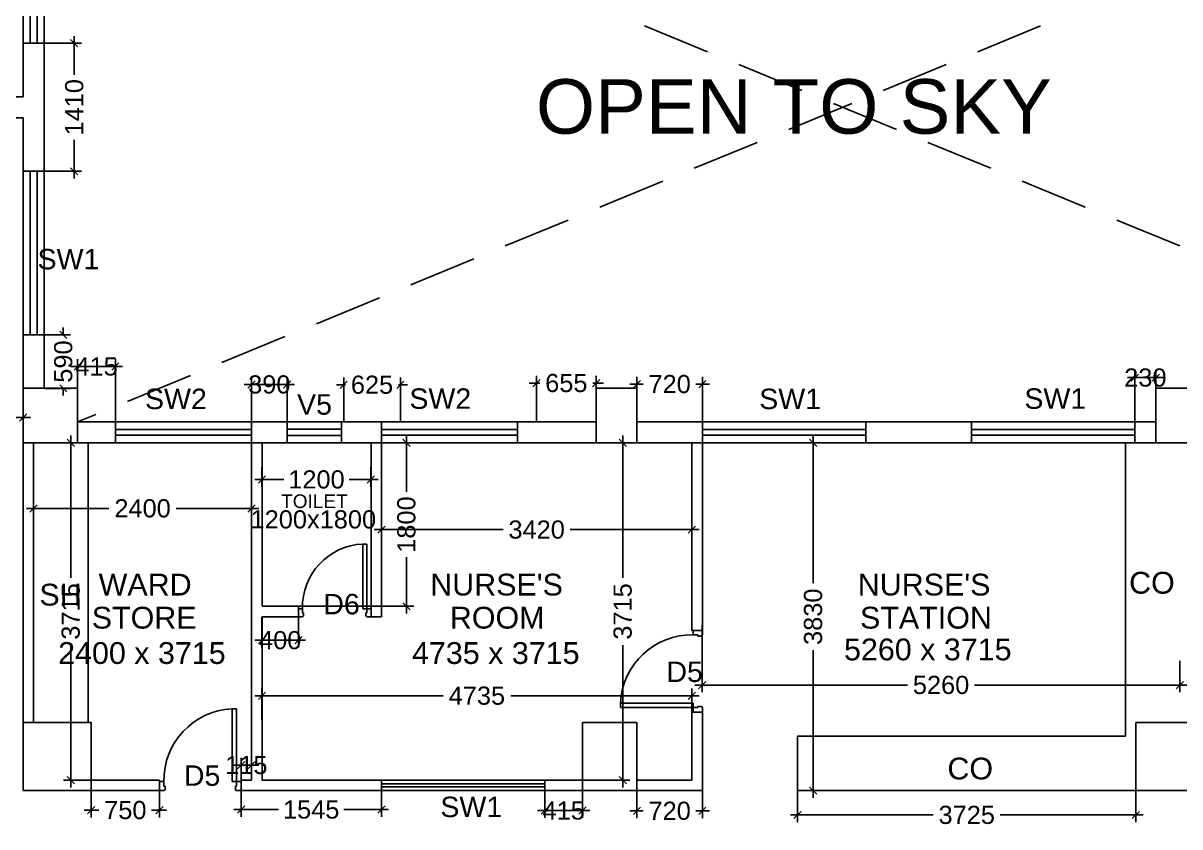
# Model space of a CAD drawing. Extents: x 7620542 to 7843793, y -6476226 to -6093835.
# Drawn here: x 7657417 to 7670156, y -6403869 to -6395018 of the extents above; entities that cross this region are included whole.
import ezdxf
from ezdxf.enums import TextEntityAlignment as Align

# ---------------------------------------------------------------- set-up
doc = ezdxf.new("R2010")
doc.units = 0
doc.header["$LTSCALE"] = 600
doc.header["$MEASUREMENT"] = 0
doc.header["$PDMODE"] = 35
doc.linetypes.add('HIDDEN2', pattern=[0.1875, 0.125, -0.0625])
doc.layers.get('0').update_dxf_attribs({"linetype": 'CONTINUOUS'})
doc.layers.get('Defpoints').update_dxf_attribs({"linetype": 'CONTINUOUS'})
for name, color, linetype in [('Counter', 7, 'CONTINUOUS'), ('DOOR', 32, 'CONTINUOUS'), ('Duct', 8, 'CONTINUOUS'), ('joinery', 7, 'CONTINUOUS'), ('LA-column', 3, 'CONTINUOUS'), ('Room Dim', 1, 'CONTINUOUS'), ('Shleves', 7, 'CONTINUOUS'), ('TEXT', 6, 'CONTINUOUS'), ('Walls', 7, 'CONTINUOUS'), ('WIN', 151, 'CONTINUOUS'), ('Working Dim', 5, 'CONTINUOUS')]:
    doc.layers.add(name, color=color, linetype=linetype)
doc.styles.add('ari', font='arial.ttf')
doc.styles.add('ARIAL', font='arial.ttf')
doc.dimstyles.new('int. dim', dxfattribs={"dimtxt": 450, "dimasz": 80, "dimexe": 80, "dimexo": 0, "dimgap": 70, "dimtad": 0, "dimdec": 0, "dimzin": 12, "dimdsep": 46, "dimtxsty": 'ari', "dimblk": 'OBLIQUE', "dimcen": 2, "dimdle": 80, "dimclrd": 256, "dimclre": 256, "dimclrt": 6, "dimadec": 0, "dimazin": 0, "dimtfac": 1, "dimtdec": 0, "dimtix": 1, "dimtmove": 2, "dimatfit": 3, "dimfxl": 1, "dimtolj": 1, "dimtzin": 0, "dimlwd": -1, "dimlwe": -1, "dimarcsym": 0})

# ---------------------------------------------------------------- blocks, each defined once
blk = doc.blocks.new('1000')
at = {"layer": 'DOOR'}
for p, q in [((0, -100), (0, 0)), ((0, 0), (50, 0)), ((50, -100), (0, -100)), ((50, 0), (50, -2)), ((63, -49), (50, -49)), ((50, -49), (50, -100)), ((50, -100), (50, -901)), ((100, -100), (50, -100)), ((63, -13), (61, -13)), ((63, -13), (63, -49)), ((100, -901), (100, -100)), ((837, -13), (837, -49)), ((837, -13), (839, -13)), ((837, -49), (850, -49)), ((850, 0), (850, -2)), ((900, 0), (850, 0)), ((850, -49), (850, -100)), ((850, -100), (900, -100)), ((900, -100), (900, 0)), ((50, -901), (100, -901))]:
    blk.add_line(p, q, dxfattribs=at)
for centre, major_axis, start_param, end_param in [((50, -13), (-7.95, 7.95), 3.926991, 5.497787), ((850, -13), (7.95, 7.95), 0.785398, 2.356194)]:
    blk.add_ellipse(centre, major_axis=major_axis, ratio=1, start_param=start_param, end_param=end_param, dxfattribs=at)
at = {"layer": 'DOOR', "color": 145}
blk.add_ellipse((64, -115), major_axis=(-520, 590), ratio=1, start_param=2.464943, end_param=4.009476, dxfattribs=at)
blk = doc.blocks.new('_Oblique')
at = {"color": 0, "linetype": 'ByBlock', "lineweight": -2}
blk.add_line((-0.5, -0.5), (0.5, 0.5), dxfattribs=at)
blk = doc.blocks.new('*D1325')
at = {"layer": 'Defpoints', "color": 0, "transparency": 16777216}
for p in [(7651766, -6399055, 3), (7657416, -6399055, 3), (7651766, -6399361)]:
    blk.add_point(p, dxfattribs=at)
at = {"layer": 'Working Dim', "transparency": 16777216}
for p, q in [((7651766, -6399055), (7651766, -6399441)), ((7657416, -6399055), (7657416, -6399441)), ((7651686, -6399361), (7654223, -6399361)), ((7657496, -6399361), (7654959, -6399361))]:
    blk.add_line(p, q, dxfattribs=at)
at = {"layer": 'Working Dim', "transparency": 16777216, "xscale": 80, "yscale": 80, "zscale": 80, "rotation": 180}
blk.add_blockref('_Oblique', (7651766, -6399361), dxfattribs=at)
at = {"layer": 'Working Dim', "transparency": 16777216, "xscale": 80, "yscale": 80, "zscale": 80}
blk.add_blockref('_Oblique', (7657416, -6399361), dxfattribs=at)
at = {"layer": 'Working Dim', "color": 6, "transparency": 16777216, "insert": (7654591, -6399361), "char_height": 200, "attachment_point": 5, "style": 'ari'}
blk.add_mtext('\\A1;5650', dxfattribs=at)
blk = doc.blocks.new('*D1343')
at = {"layer": 'Defpoints', "color": 0, "transparency": 16777216}
for p in [(7664896, -6401643, 6), (7670156, -6402041), (7664896, -6402307)]:
    blk.add_point(p, dxfattribs=at)
at = {"layer": 'Working Dim', "transparency": 16777216}
for p, q in [((7664896, -6401643), (7664896, -6402387)), ((7670156, -6402041), (7670156, -6402387)), ((7664816, -6402307), (7667158, -6402307)), ((7670236, -6402307), (7667895, -6402307))]:
    blk.add_line(p, q, dxfattribs=at)
at = {"layer": 'Working Dim', "transparency": 16777216, "xscale": 80, "yscale": 80, "zscale": 80, "rotation": 180}
blk.add_blockref('_Oblique', (7664896, -6402307), dxfattribs=at)
at = {"layer": 'Working Dim', "transparency": 16777216, "xscale": 80, "yscale": 80, "zscale": 80}
blk.add_blockref('_Oblique', (7670156, -6402307), dxfattribs=at)
at = {"layer": 'Working Dim', "color": 6, "transparency": 16777216, "insert": (7667526, -6402307), "char_height": 200, "attachment_point": 5, "style": 'ari'}
blk.add_mtext('\\A1;5260', dxfattribs=at)
blk = doc.blocks.new('*D1344')
at = {"layer": 'Defpoints', "color": 0, "transparency": 16777216}
for p in [(7666392, -6399640, 6), (7666117, -6403470), (7666392, -6403470, 3)]:
    blk.add_point(p, dxfattribs=at)
at = {"layer": 'Working Dim', "transparency": 16777216}
for p, q in [((7666117, -6399560), (7666117, -6401187)), ((7666392, -6399640), (7666037, -6399640)), ((7666117, -6403550), (7666117, -6401923)), ((7666392, -6403470), (7666037, -6403470))]:
    blk.add_line(p, q, dxfattribs=at)
at = {"layer": 'Working Dim', "transparency": 16777216, "xscale": 80, "yscale": 80, "zscale": 80}
for p, rotation in [((7666117, -6399640), 90), ((7666117, -6403470), 270)]:
    blk.add_blockref('_Oblique', p, dxfattribs=dict(at, rotation=rotation))
at = {"layer": 'Working Dim', "color": 6, "transparency": 16777216, "insert": (7666117, -6401555), "char_height": 200, "attachment_point": 5, "rotation": 90, "style": 'ari'}
blk.add_mtext('\\A1;3830', dxfattribs=at)
blk = doc.blocks.new('*D1345')
at = {"layer": 'Defpoints', "color": 0, "transparency": 16777216}
for p in [(7661362, -6400494, 6), (7664782, -6400494, 6), (7661362, -6400596)]:
    blk.add_point(p, dxfattribs=at)
at = {"layer": 'Working Dim', "transparency": 16777216}
for p, q in [((7661362, -6400494), (7661362, -6400676)), ((7664782, -6400494), (7664782, -6400676)), ((7661282, -6400596), (7662704, -6400596)), ((7664862, -6400596), (7663441, -6400596))]:
    blk.add_line(p, q, dxfattribs=at)
at = {"layer": 'Working Dim', "transparency": 16777216, "xscale": 80, "yscale": 80, "zscale": 80, "rotation": 180}
blk.add_blockref('_Oblique', (7661362, -6400596), dxfattribs=at)
at = {"layer": 'Working Dim', "transparency": 16777216, "xscale": 80, "yscale": 80, "zscale": 80}
blk.add_blockref('_Oblique', (7664782, -6400596), dxfattribs=at)
at = {"layer": 'Working Dim', "color": 6, "transparency": 16777216, "insert": (7663072, -6400596), "char_height": 200, "attachment_point": 5, "style": 'ari'}
blk.add_mtext('\\A1;3420', dxfattribs=at)
blk = doc.blocks.new('*D1346')
at = {"layer": 'Defpoints', "color": 0, "transparency": 16777216}
for p in [(7660047, -6402425), (7660047, -6402693, 6), (7664781, -6402693, 6)]:
    blk.add_point(p, dxfattribs=at)
at = {"layer": 'Working Dim', "transparency": 16777216}
for p, q in [((7660047, -6402693), (7660047, -6402345)), ((7664781, -6402693), (7664781, -6402345)), ((7659967, -6402425), (7662041, -6402425)), ((7664861, -6402425), (7662788, -6402425))]:
    blk.add_line(p, q, dxfattribs=at)
at = {"layer": 'Working Dim', "transparency": 16777216, "xscale": 80, "yscale": 80, "zscale": 80, "rotation": 180}
blk.add_blockref('_Oblique', (7660047, -6402425), dxfattribs=at)
at = {"layer": 'Working Dim', "transparency": 16777216, "xscale": 80, "yscale": 80, "zscale": 80}
blk.add_blockref('_Oblique', (7664781, -6402425), dxfattribs=at)
at = {"layer": 'Working Dim', "color": 6, "transparency": 16777216, "insert": (7662414, -6402425), "char_height": 200, "attachment_point": 5, "style": 'ari'}
blk.add_mtext('\\A1;4735', dxfattribs=at)
blk = doc.blocks.new('*D1347')
at = {"layer": 'Defpoints', "color": 0, "transparency": 16777216}
for p in [(7663529, -6399640, 6), (7663365, -6403355, 6), (7664020, -6403355)]:
    blk.add_point(p, dxfattribs=at)
at = {"layer": 'Working Dim', "transparency": 16777216}
for p, q in [((7664020, -6399560), (7664020, -6401128)), ((7663529, -6399640), (7664100, -6399640)), ((7664020, -6403435), (7664020, -6401867)), ((7663365, -6403355), (7664100, -6403355))]:
    blk.add_line(p, q, dxfattribs=at)
at = {"layer": 'Working Dim', "transparency": 16777216, "xscale": 80, "yscale": 80, "zscale": 80}
for p, rotation in [((7664020, -6399640), 90), ((7664020, -6403355), 270)]:
    blk.add_blockref('_Oblique', p, dxfattribs=dict(at, rotation=rotation))
at = {"layer": 'Working Dim', "color": 6, "transparency": 16777216, "insert": (7664020, -6401497), "char_height": 200, "attachment_point": 5, "rotation": 90, "style": 'ari'}
blk.add_mtext('\\A1;3715', dxfattribs=at)
blk = doc.blocks.new('*D1348')
at = {"layer": 'Defpoints', "color": 0, "transparency": 16777216}
for p in [(7660047, -6399907, 6), (7661247, -6399907, 6), (7660047, -6400044)]:
    blk.add_point(p, dxfattribs=at)
at = {"layer": 'Working Dim', "transparency": 16777216}
for p, q in [((7660047, -6399907), (7660047, -6400124)), ((7661247, -6399907), (7661247, -6400124)), ((7659967, -6400044), (7660288, -6400044)), ((7661327, -6400044), (7661006, -6400044))]:
    blk.add_line(p, q, dxfattribs=at)
at = {"layer": 'Working Dim', "transparency": 16777216, "xscale": 80, "yscale": 80, "zscale": 80, "rotation": 180}
blk.add_blockref('_Oblique', (7660047, -6400044), dxfattribs=at)
at = {"layer": 'Working Dim', "transparency": 16777216, "xscale": 80, "yscale": 80, "zscale": 80}
blk.add_blockref('_Oblique', (7661247, -6400044), dxfattribs=at)
at = {"layer": 'Working Dim', "color": 6, "transparency": 16777216, "insert": (7660647, -6400044), "char_height": 200, "attachment_point": 5, "style": 'ari'}
blk.add_mtext('\\A1;1200', dxfattribs=at)
blk = doc.blocks.new('*D1349')
at = {"layer": 'Defpoints', "color": 0, "transparency": 16777216}
for p in [(7661095, -6399640, 6), (7660447, -6401440, 6), (7661638, -6401440)]:
    blk.add_point(p, dxfattribs=at)
at = {"layer": 'Working Dim', "transparency": 16777216}
for p, q in [((7661638, -6399560), (7661638, -6400181)), ((7661095, -6399640), (7661718, -6399640)), ((7661638, -6401520), (7661638, -6400899)), ((7660447, -6401440), (7661718, -6401440))]:
    blk.add_line(p, q, dxfattribs=at)
at = {"layer": 'Working Dim', "transparency": 16777216, "xscale": 80, "yscale": 80, "zscale": 80}
for p, rotation in [((7661638, -6399640), 90), ((7661638, -6401440), 270)]:
    blk.add_blockref('_Oblique', p, dxfattribs=dict(at, rotation=rotation))
at = {"layer": 'Working Dim', "color": 6, "transparency": 16777216, "insert": (7661638, -6400540), "char_height": 200, "attachment_point": 5, "rotation": 90, "style": 'ari'}
blk.add_mtext('\\A1;1800', dxfattribs=at)
blk = doc.blocks.new('*D1350')
at = {"layer": 'Defpoints', "color": 0, "transparency": 16777216}
for p in [(7657532, -6400212, 2), (7659932, -6400212, 6), (7657532, -6400362)]:
    blk.add_point(p, dxfattribs=at)
at = {"layer": 'Working Dim', "transparency": 16777216}
for p, q in [((7657532, -6400212), (7657532, -6400442)), ((7659932, -6400212), (7659932, -6400442)), ((7657452, -6400362), (7658362, -6400362)), ((7660012, -6400362), (7659102, -6400362))]:
    blk.add_line(p, q, dxfattribs=at)
at = {"layer": 'Working Dim', "transparency": 16777216, "xscale": 80, "yscale": 80, "zscale": 80, "rotation": 180}
blk.add_blockref('_Oblique', (7657532, -6400362), dxfattribs=at)
at = {"layer": 'Working Dim', "transparency": 16777216, "xscale": 80, "yscale": 80, "zscale": 80}
blk.add_blockref('_Oblique', (7659932, -6400362), dxfattribs=at)
at = {"layer": 'Working Dim', "color": 6, "transparency": 16777216, "insert": (7658732, -6400362), "char_height": 200, "attachment_point": 5, "style": 'ari'}
blk.add_mtext('\\A1;2400', dxfattribs=at)
blk = doc.blocks.new('*D1351')
at = {"layer": 'Defpoints', "color": 0, "transparency": 16777216}
for p in [(7658190, -6399640, 6), (7657941, -6403355), (7658301, -6403355, 6)]:
    blk.add_point(p, dxfattribs=at)
at = {"layer": 'Working Dim', "transparency": 16777216}
for p, q in [((7657941, -6399560), (7657941, -6401128)), ((7658190, -6399640), (7657861, -6399640)), ((7657941, -6403435), (7657941, -6401867)), ((7658301, -6403355), (7657861, -6403355))]:
    blk.add_line(p, q, dxfattribs=at)
at = {"layer": 'Working Dim', "transparency": 16777216, "xscale": 80, "yscale": 80, "zscale": 80}
for p, rotation in [((7657941, -6399640), 90), ((7657941, -6403355), 270)]:
    blk.add_blockref('_Oblique', p, dxfattribs=dict(at, rotation=rotation))
at = {"layer": 'Working Dim', "color": 6, "transparency": 16777216, "insert": (7657941, -6401497), "char_height": 200, "attachment_point": 5, "rotation": 90, "style": 'ari'}
blk.add_mtext('\\A1;3715', dxfattribs=at)
blk = doc.blocks.new('*D1354')
at = {"layer": 'Defpoints', "color": 0, "transparency": 16777216}
for p in [(7660947, -6399001), (7660947, -6399409, -1), (7661571, -6399409, -1)]:
    blk.add_point(p, dxfattribs=at)
at = {"layer": 'Working Dim', "transparency": 16777216}
for p, q in [((7660947, -6399409), (7660947, -6398921)), ((7661571, -6399409), (7661571, -6398921)), ((7660947, -6399001), (7660867, -6399001)), ((7660947, -6399001), (7660967, -6399001)), ((7661571, -6399001), (7661551, -6399001)), ((7661571, -6399001), (7661651, -6399001))]:
    blk.add_line(p, q, dxfattribs=at)
at = {"layer": 'Working Dim', "transparency": 16777216, "xscale": 80, "yscale": 80, "zscale": 80}
blk.add_blockref('_Oblique', (7660947, -6399001), dxfattribs=at)
at = {"layer": 'Working Dim', "transparency": 16777216, "xscale": 80, "yscale": 80, "zscale": 80, "rotation": 180}
blk.add_blockref('_Oblique', (7661571, -6399001), dxfattribs=at)
at = {"layer": 'Working Dim', "color": 6, "transparency": 16777216, "insert": (7661259, -6399001), "char_height": 200, "attachment_point": 5, "style": 'ari'}
blk.add_mtext('\\A1;625', dxfattribs=at)
blk = doc.blocks.new('*D1355')
at = {"layer": 'Defpoints', "color": 0, "transparency": 16777216}
for p in [(7657646, -6395240, 0), (7657646, -6396650, 0), (7657980, -6396650)]:
    blk.add_point(p, dxfattribs=at)
at = {"layer": 'Working Dim', "transparency": 16777216}
for p, q in [((7657980, -6395160), (7657980, -6395586)), ((7657646, -6395240), (7658060, -6395240)), ((7657980, -6396730), (7657980, -6396303)), ((7657646, -6396650), (7658060, -6396650))]:
    blk.add_line(p, q, dxfattribs=at)
at = {"layer": 'Working Dim', "transparency": 16777216, "xscale": 80, "yscale": 80, "zscale": 80}
for p, rotation in [((7657980, -6395240), 90), ((7657980, -6396650), 270)]:
    blk.add_blockref('_Oblique', p, dxfattribs=dict(at, rotation=rotation))
at = {"layer": 'Working Dim', "color": 6, "transparency": 16777216, "insert": (7657980, -6395945), "char_height": 200, "attachment_point": 5, "rotation": 90, "style": 'ari'}
blk.add_mtext('\\A1;1410', dxfattribs=at)
blk = doc.blocks.new('*D1400')
at = {"layer": 'Defpoints', "color": 0, "transparency": 16777216}
for p in [(7658167, -6403470), (7658917, -6403470), (7658917, -6403685)]:
    blk.add_point(p, dxfattribs=at)
at = {"layer": 'Working Dim', "transparency": 16777216}
for p, q in [((7658167, -6403470), (7658167, -6403765)), ((7658917, -6403470), (7658917, -6403765)), ((7658087, -6403685), (7658252, -6403685)), ((7658997, -6403685), (7658832, -6403685))]:
    blk.add_line(p, q, dxfattribs=at)
at = {"layer": 'Working Dim', "transparency": 16777216, "xscale": 80, "yscale": 80, "zscale": 80, "rotation": 180}
blk.add_blockref('_Oblique', (7658167, -6403685), dxfattribs=at)
at = {"layer": 'Working Dim', "transparency": 16777216, "xscale": 80, "yscale": 80, "zscale": 80}
blk.add_blockref('_Oblique', (7658917, -6403685), dxfattribs=at)
at = {"layer": 'Working Dim', "color": 6, "transparency": 16777216, "insert": (7658542, -6403685), "char_height": 200, "attachment_point": 5, "style": 'ari'}
blk.add_mtext('\\A1;750', dxfattribs=at)
blk = doc.blocks.new('*D1401')
at = {"layer": 'Defpoints', "color": 0, "transparency": 16777216}
for p in [(7659932, -6403189), (7659817, -6403355), (7659932, -6403355)]:
    blk.add_point(p, dxfattribs=at)
at = {"layer": 'Working Dim', "transparency": 16777216}
for p, q in [((7659817, -6403355), (7659817, -6403109)), ((7659932, -6403355), (7659932, -6403109)), ((7659817, -6403189), (7659737, -6403189)), ((7659817, -6403189), (7659932, -6403189)), ((7659932, -6403189), (7660012, -6403189))]:
    blk.add_line(p, q, dxfattribs=at)
at = {"layer": 'Working Dim', "transparency": 16777216, "xscale": 80, "yscale": 80, "zscale": 80}
blk.add_blockref('_Oblique', (7659817, -6403189), dxfattribs=at)
at = {"layer": 'Working Dim', "transparency": 16777216, "xscale": 80, "yscale": 80, "zscale": 80, "rotation": 180}
blk.add_blockref('_Oblique', (7659932, -6403189), dxfattribs=at)
at = {"layer": 'Working Dim', "color": 6, "transparency": 16777216, "insert": (7659875, -6403189), "char_height": 200, "attachment_point": 5, "style": 'ari'}
blk.add_mtext('\\A1;115', dxfattribs=at)
blk = doc.blocks.new('*D1402')
at = {"layer": 'Defpoints', "color": 0, "transparency": 16777216}
for p in [(7659817, -6403470), (7661362, -6403470), (7661362, -6403679)]:
    blk.add_point(p, dxfattribs=at)
at = {"layer": 'Working Dim', "transparency": 16777216}
for p, q in [((7659817, -6403470), (7659817, -6403759)), ((7661362, -6403470), (7661362, -6403759)), ((7659737, -6403679), (7660230, -6403679)), ((7661442, -6403679), (7660949, -6403679))]:
    blk.add_line(p, q, dxfattribs=at)
at = {"layer": 'Working Dim', "transparency": 16777216, "xscale": 80, "yscale": 80, "zscale": 80, "rotation": 180}
blk.add_blockref('_Oblique', (7659817, -6403679), dxfattribs=at)
at = {"layer": 'Working Dim', "transparency": 16777216, "xscale": 80, "yscale": 80, "zscale": 80}
blk.add_blockref('_Oblique', (7661362, -6403679), dxfattribs=at)
at = {"layer": 'Working Dim', "color": 6, "transparency": 16777216, "insert": (7660589, -6403679), "char_height": 200, "attachment_point": 5, "style": 'ari'}
blk.add_mtext('\\A1;1545', dxfattribs=at)
blk = doc.blocks.new('*D1403')
at = {"layer": 'Defpoints', "color": 0, "transparency": 16777216}
for p in [(7663162, -6403470), (7663577, -6403470), (7663577, -6403690)]:
    blk.add_point(p, dxfattribs=at)
at = {"layer": 'Working Dim', "transparency": 16777216}
for p, q in [((7663162, -6403470), (7663162, -6403770)), ((7663577, -6403470), (7663577, -6403770)), ((7663162, -6403690), (7663082, -6403690)), ((7663162, -6403690), (7663577, -6403690)), ((7663577, -6403690), (7663657, -6403690))]:
    blk.add_line(p, q, dxfattribs=at)
at = {"layer": 'Working Dim', "transparency": 16777216, "xscale": 80, "yscale": 80, "zscale": 80}
blk.add_blockref('_Oblique', (7663162, -6403690), dxfattribs=at)
at = {"layer": 'Working Dim', "transparency": 16777216, "xscale": 80, "yscale": 80, "zscale": 80, "rotation": 180}
blk.add_blockref('_Oblique', (7663577, -6403690), dxfattribs=at)
at = {"layer": 'Working Dim', "color": 6, "transparency": 16777216, "insert": (7663370, -6403690), "char_height": 200, "attachment_point": 5, "style": 'ari'}
blk.add_mtext('\\A1;415', dxfattribs=at)
blk = doc.blocks.new('*D1404')
at = {"layer": 'Defpoints', "color": 0, "transparency": 16777216}
for p in [(7664177, -6403470), (7664897, -6403470), (7664897, -6403693)]:
    blk.add_point(p, dxfattribs=at)
at = {"layer": 'Working Dim', "transparency": 16777216}
for p, q in [((7664177, -6403470), (7664177, -6403773)), ((7664897, -6403470), (7664897, -6403773)), ((7664177, -6403693), (7664097, -6403693)), ((7664177, -6403693), (7664247, -6403693)), ((7664897, -6403693), (7664827, -6403693)), ((7664897, -6403693), (7664977, -6403693))]:
    blk.add_line(p, q, dxfattribs=at)
at = {"layer": 'Working Dim', "transparency": 16777216, "xscale": 80, "yscale": 80, "zscale": 80}
blk.add_blockref('_Oblique', (7664177, -6403693), dxfattribs=at)
at = {"layer": 'Working Dim', "transparency": 16777216, "xscale": 80, "yscale": 80, "zscale": 80, "rotation": 180}
blk.add_blockref('_Oblique', (7664897, -6403693), dxfattribs=at)
at = {"layer": 'Working Dim', "color": 6, "transparency": 16777216, "insert": (7664537, -6403693), "char_height": 200, "attachment_point": 5, "style": 'ari'}
blk.add_mtext('\\A1;720', dxfattribs=at)
blk = doc.blocks.new('*D1405')
at = {"layer": 'Defpoints', "color": 0, "transparency": 16777216}
for p in [(7665946, -6403470, 2), (7669671, -6403470, 2), (7669671, -6403738)]:
    blk.add_point(p, dxfattribs=at)
at = {"layer": 'Working Dim', "transparency": 16777216}
for p, q in [((7665946, -6403470), (7665946, -6403818)), ((7669671, -6403470), (7669671, -6403818)), ((7665866, -6403738), (7667439, -6403738)), ((7669751, -6403738), (7668178, -6403738))]:
    blk.add_line(p, q, dxfattribs=at)
at = {"layer": 'Working Dim', "transparency": 16777216, "xscale": 80, "yscale": 80, "zscale": 80, "rotation": 180}
blk.add_blockref('_Oblique', (7665946, -6403738), dxfattribs=at)
at = {"layer": 'Working Dim', "transparency": 16777216, "xscale": 80, "yscale": 80, "zscale": 80}
blk.add_blockref('_Oblique', (7669671, -6403738), dxfattribs=at)
at = {"layer": 'Working Dim', "color": 6, "transparency": 16777216, "insert": (7667809, -6403738), "char_height": 200, "attachment_point": 5, "style": 'ari'}
blk.add_mtext('\\A1;3725', dxfattribs=at)
blk = doc.blocks.new('*D1415')
at = {"layer": 'Defpoints', "color": 0, "transparency": 16777216}
for p in [(7658432, -6398800), (7658017, -6399409, 8), (7658432, -6399410)]:
    blk.add_point(p, dxfattribs=at)
at = {"layer": 'Working Dim', "transparency": 16777216}
for p, q in [((7658017, -6399409), (7658017, -6398720)), ((7658432, -6399410), (7658432, -6398720)), ((7658017, -6398800), (7657937, -6398800)), ((7658017, -6398800), (7658432, -6398800)), ((7658432, -6398800), (7658512, -6398800))]:
    blk.add_line(p, q, dxfattribs=at)
at = {"layer": 'Working Dim', "transparency": 16777216, "xscale": 80, "yscale": 80, "zscale": 80}
blk.add_blockref('_Oblique', (7658017, -6398800), dxfattribs=at)
at = {"layer": 'Working Dim', "transparency": 16777216, "xscale": 80, "yscale": 80, "zscale": 80, "rotation": 180}
blk.add_blockref('_Oblique', (7658432, -6398800), dxfattribs=at)
at = {"layer": 'Working Dim', "color": 6, "transparency": 16777216, "insert": (7658225, -6398800), "char_height": 200, "attachment_point": 5, "style": 'ari'}
blk.add_mtext('\\A1;415', dxfattribs=at)
blk = doc.blocks.new('*D1416')
at = {"layer": 'Defpoints', "color": 0, "transparency": 16777216}
for p in [(7660324, -6398998), (7659932, -6399410), (7660324, -6399410)]:
    blk.add_point(p, dxfattribs=at)
at = {"layer": 'Working Dim', "transparency": 16777216}
for p, q in [((7659932, -6399410), (7659932, -6398918)), ((7660324, -6399410), (7660324, -6398918)), ((7659932, -6398998), (7659852, -6398998)), ((7659932, -6398998), (7660324, -6398998)), ((7660324, -6398998), (7660404, -6398998))]:
    blk.add_line(p, q, dxfattribs=at)
at = {"layer": 'Working Dim', "transparency": 16777216, "xscale": 80, "yscale": 80, "zscale": 80}
blk.add_blockref('_Oblique', (7659932, -6398998), dxfattribs=at)
at = {"layer": 'Working Dim', "transparency": 16777216, "xscale": 80, "yscale": 80, "zscale": 80, "rotation": 180}
blk.add_blockref('_Oblique', (7660324, -6398998), dxfattribs=at)
at = {"layer": 'Working Dim', "color": 6, "transparency": 16777216, "insert": (7660128, -6398998), "char_height": 200, "attachment_point": 5, "style": 'ari'}
blk.add_mtext('\\A1;390', dxfattribs=at)
blk = doc.blocks.new('*D1417')
at = {"layer": 'Defpoints', "color": 0, "transparency": 16777216}
for p in [(7663071, -6398982), (7663071, -6399410), (7663727, -6399410)]:
    blk.add_point(p, dxfattribs=at)
at = {"layer": 'Working Dim', "transparency": 16777216}
for p, q in [((7663071, -6399410), (7663071, -6398902)), ((7663727, -6399410), (7663727, -6398902)), ((7663071, -6398982), (7662991, -6398982)), ((7663071, -6398982), (7663107, -6398982)), ((7663727, -6398982), (7663691, -6398982)), ((7663727, -6398982), (7663807, -6398982))]:
    blk.add_line(p, q, dxfattribs=at)
at = {"layer": 'Working Dim', "transparency": 16777216, "xscale": 80, "yscale": 80, "zscale": 80}
blk.add_blockref('_Oblique', (7663071, -6398982), dxfattribs=at)
at = {"layer": 'Working Dim', "transparency": 16777216, "xscale": 80, "yscale": 80, "zscale": 80, "rotation": 180}
blk.add_blockref('_Oblique', (7663727, -6398982), dxfattribs=at)
at = {"layer": 'Working Dim', "color": 6, "transparency": 16777216, "insert": (7663399, -6398982), "char_height": 200, "attachment_point": 5, "style": 'ari'}
blk.add_mtext('\\A1;655', dxfattribs=at)
blk = doc.blocks.new('*D1418')
at = {"layer": 'Defpoints', "color": 0, "transparency": 16777216}
for p in [(7664897, -6398994), (7664177, -6399410, 8), (7664897, -6399410)]:
    blk.add_point(p, dxfattribs=at)
at = {"layer": 'Working Dim', "transparency": 16777216}
for p, q in [((7664177, -6399410), (7664177, -6398914)), ((7664897, -6399410), (7664897, -6398914)), ((7664097, -6398994), (7664247, -6398994)), ((7664977, -6398994), (7664827, -6398994))]:
    blk.add_line(p, q, dxfattribs=at)
at = {"layer": 'Working Dim', "transparency": 16777216, "xscale": 80, "yscale": 80, "zscale": 80, "rotation": 180}
blk.add_blockref('_Oblique', (7664177, -6398994), dxfattribs=at)
at = {"layer": 'Working Dim', "transparency": 16777216, "xscale": 80, "yscale": 80, "zscale": 80}
blk.add_blockref('_Oblique', (7664897, -6398994), dxfattribs=at)
at = {"layer": 'Working Dim', "color": 6, "transparency": 16777216, "insert": (7664537, -6398994), "char_height": 200, "attachment_point": 5, "style": 'ari'}
blk.add_mtext('\\A1;720', dxfattribs=at)
blk = doc.blocks.new('*D1419')
at = {"layer": 'Defpoints', "color": 0, "transparency": 16777216}
for p in [(7669661, -6398922), (7669661, -6399410), (7669891, -6399410)]:
    blk.add_point(p, dxfattribs=at)
at = {"layer": 'Working Dim', "transparency": 16777216}
for p, q in [((7669661, -6398922), (7669581, -6398922)), ((7669661, -6399410), (7669661, -6398842)), ((7669891, -6398922), (7669661, -6398922)), ((7669891, -6399410), (7669891, -6398842)), ((7669891, -6398922), (7669971, -6398922))]:
    blk.add_line(p, q, dxfattribs=at)
at = {"layer": 'Working Dim', "transparency": 16777216, "xscale": 80, "yscale": 80, "zscale": 80}
blk.add_blockref('_Oblique', (7669661, -6398922), dxfattribs=at)
at = {"layer": 'Working Dim', "transparency": 16777216, "xscale": 80, "yscale": 80, "zscale": 80, "rotation": 180}
blk.add_blockref('_Oblique', (7669891, -6398922), dxfattribs=at)
at = {"layer": 'Working Dim', "color": 6, "transparency": 16777216, "insert": (7669776, -6398922), "char_height": 200, "attachment_point": 5, "style": 'ari'}
blk.add_mtext('\\A1;230', dxfattribs=at)
blk = doc.blocks.new('*D1426')
at = {"layer": 'Defpoints', "color": 0, "transparency": 16777216}
for p in [(7657647, -6398450), (7657859, -6398450), (7657647, -6399040, 8)]:
    blk.add_point(p, dxfattribs=at)
at = {"layer": 'Working Dim', "transparency": 16777216}
for p, q in [((7657859, -6398450), (7657859, -6398370)), ((7657647, -6398450), (7657939, -6398450)), ((7657859, -6398450), (7657859, -6398454)), ((7657647, -6399040), (7657939, -6399040)), ((7657859, -6399040), (7657859, -6399035)), ((7657859, -6399040), (7657859, -6399120))]:
    blk.add_line(p, q, dxfattribs=at)
at = {"layer": 'Working Dim', "transparency": 16777216, "xscale": 80, "yscale": 80, "zscale": 80}
for p, rotation in [((7657859, -6398450), 270), ((7657859, -6399040), 90)]:
    blk.add_blockref('_Oblique', p, dxfattribs=dict(at, rotation=rotation))
at = {"layer": 'Working Dim', "color": 6, "transparency": 16777216, "insert": (7657859, -6398745), "char_height": 200, "attachment_point": 5, "rotation": 90, "style": 'ari'}
blk.add_mtext('\\A1;590', dxfattribs=at)
blk = doc.blocks.new('*D2065')
at = {"layer": 'Defpoints', "color": 0, "transparency": 16777216}
for p in [(7660047, -6401555), (7660448, -6401555), (7660448, -6401814)]:
    blk.add_point(p, dxfattribs=at)
at = {"layer": 'Working Dim', "transparency": 16777216}
for p, q in [((7660047, -6401555), (7660047, -6401894)), ((7660448, -6401555), (7660448, -6401894)), ((7660047, -6401814), (7659967, -6401814)), ((7660047, -6401814), (7660448, -6401814)), ((7660448, -6401814), (7660528, -6401814))]:
    blk.add_line(p, q, dxfattribs=at)
at = {"layer": 'Working Dim', "transparency": 16777216, "xscale": 80, "yscale": 80, "zscale": 80}
blk.add_blockref('_Oblique', (7660047, -6401814), dxfattribs=at)
at = {"layer": 'Working Dim', "transparency": 16777216, "xscale": 80, "yscale": 80, "zscale": 80, "rotation": 180}
blk.add_blockref('_Oblique', (7660448, -6401814), dxfattribs=at)
at = {"layer": 'Working Dim', "color": 6, "transparency": 16777216, "insert": (7660248, -6401814), "char_height": 200, "attachment_point": 5, "style": 'ari'}
blk.add_mtext('\\A1;400', dxfattribs=at)

msp = doc.modelspace()

# ---------------------------------------------------------------- linework, layer by layer
at = {"layer": 'Counter'}
for p, q in [((7669556.052, -6402869.909, -17.572), (7665946.052, -6402869.909, -17.572)), ((7665946.052, -6402869.909, -17.572), (7665946.052, -6403469.909, -17.572)), ((7669671.052, -6403469.909, -17.572), (7669671.052, -6402869.909, -17.572)), ((7665946.052, -6403469.909, -17.572), (7669671.052, -6403469.909, -17.572))]:
    msp.add_line(p, q, dxfattribs=at)
at = {"layer": 'Duct', "color": 8, "linetype": 'HIDDEN2', "ltscale": 10}
for p, q in [((7674865.464, -6392479.577, -14.83), (7658016.551, -6399409.574, -14.83)), ((7658016.551, -6392479.597, -14.83), (7674865.464, -6399409.793, -14.83))]:
    msp.add_line(p, q, dxfattribs=at)
at = {"layer": 'LA-column', "color": 2, "elevation": -12.441}
for points in [[(7658016.641, -6399639.616), (7658016.641, -6399039.616), (7657416.641, -6399039.616), (7657416.641, -6399639.616)], [(7664177.142, -6399639.615), (7664177.142, -6399039.615), (7663727.142, -6399039.615), (7663727.142, -6399639.615)], [(7670271.142, -6399639.615), (7670271.142, -6399039.615), (7669891.142, -6399039.615), (7669891.142, -6399639.615)], [(7657416.641, -6403469.616), (7658166.641, -6403469.616), (7658166.641, -6402719.616), (7657416.641, -6402719.616)], [(7664177.142, -6403469.616), (7664177.142, -6402719.616), (7663577.142, -6402719.616), (7663577.142, -6403469.616)], [(7670271.142, -6403469.612), (7670271.142, -6402719.612), (7669671.142, -6402719.612), (7669671.142, -6403469.612)]]:
    msp.add_lwpolyline(points, close=True, dxfattribs=at)
at = {"layer": 'Shleves'}
msp.add_line((7658131.551, -6402719.616, -17.572), (7658131.551, -6399639.72, -17.572), dxfattribs=at)
at = {"layer": 'Walls', "linetype": 'Continuous'}
for p, q in [((7657416.962, -6395829.847, -14.83), (7657416.551, -6392849.62, -14.83)), ((7657646.551, -6392849.629, -14.83), (7657646.551, -6399039.612, -14.83)), ((7657416.551, -6399039.612, -14.83), (7657416.962, -6396059.847, -14.83)), ((7658016.551, -6399409.574, -14.83), (7663727.052, -6399409.574, -14.83)), ((7669891.052, -6399409.574, -14.83), (7664177.052, -6399409.574, -14.83)), ((7657416.551, -6402719.62, -14.83), (7657416.551, -6399639.62, -14.83)), ((7657531.551, -6402719.62, -14.83), (7657531.551, -6399639.62, -14.83)), ((7658016.551, -6399639.574, -14.83), (7663727.052, -6399639.574, -14.83)), ((7658465.931, -6399639.574, -14.83), (7658465.931, -6399639.551, -14.83)), ((7659932.432, -6403354.995, -14.83), (7659932.432, -6399639.995, -14.83)), ((7660047.432, -6401439.929, -14.83), (7660047.432, -6399639.995, -14.83)), ((7661247.93, -6401554.944, -14.83), (7661247.93, -6399639.869, -14.83)), ((7661362.93, -6401554.945, -14.83), (7661362.93, -6399639.857, -14.83)), ((7669891.052, -6399639.574, -14.83), (7664177.052, -6399639.574, -14.83)), ((7664781.962, -6401704.927, -14.83), (7664781.962, -6399639.995, -14.83)), ((7664896.962, -6401704.927, -14.83), (7664896.962, -6399639.995, -14.83)), ((7669556.052, -6402869.909, -14.83), (7669556.052, -6399639.616, -14.83)), ((7660047.432, -6401439.929, -14.83), (7660447.93, -6401439.934, -14.83)), ((7660447.93, -6401554.944, -14.83), (7660447.93, -6401439.934, -14.83)), ((7660047.432, -6403354.995, -14.83), (7660047.432, -6401554.929, -14.83)), ((7660047.432, -6401554.929, -14.83), (7660447.93, -6401554.934, -14.83)), ((7661247.93, -6401554.944, -14.83), (7661362.93, -6401554.945, -14.83)), ((7664781.962, -6401704.927, -14.83), (7664896.962, -6401704.927, -14.83)), ((7664781.962, -6403354.995, -14.83), (7664781.962, -6402604.932, -14.83)), ((7664781.962, -6402604.932, -14.83), (7664896.962, -6402604.932, -14.83)), ((7664896.962, -6403469.995, -14.83), (7664896.962, -6402604.932, -14.83)), ((7658917.016, -6403354.616, -14.83), (7658166.551, -6403354.616, -14.83)), ((7658917.016, -6403469.616, -14.83), (7658917.016, -6403354.616, -14.83)), ((7659932.021, -6403354.616, -14.83), (7659817.021, -6403354.616, -14.83)), ((7659817.021, -6403469.748, -14.83), (7659817.021, -6403354.616, -14.83)), ((7663577.142, -6403354.616, -14.83), (7660047.021, -6403354.616, -14.83)), ((7664781.962, -6403354.995, -14.83), (7664177.463, -6403354.995, -14.83)), ((7658917.016, -6403469.616, -14.83), (7658166.551, -6403469.616, -14.83)), ((7663577.142, -6403469.616, -14.83), (7659817.021, -6403469.616, -14.83)), ((7664896.962, -6403469.995, -14.83), (7664177.463, -6403469.995, -14.83))]:
    msp.add_line(p, q, dxfattribs=at)
at = {"layer": 'Walls', "color": 7}
for p, q in [((7657416.962, -6395829.847, -14.83), (7651769.459, -6395829.847, -14.83)), ((7657416.962, -6396059.847, -14.83), (7651769.458, -6396059.847, -14.83))]:
    msp.add_line(p, q, dxfattribs=at)
at = {"layer": 'WIN', "linetype": 'Continuous', "elevation": -14.83}
for points in [[(7657646.551, -6395239.618), (7657416.551, -6395239.618), (7657416.551, -6393439.618), (7657646.551, -6393439.618)], [(7657569.551, -6395239.618), (7657493.551, -6395239.618), (7657493.551, -6393439.618), (7657569.551, -6393439.618)], [(7657646.551, -6398449.614), (7657416.551, -6398449.614), (7657416.551, -6396649.614), (7657646.551, -6396649.614)], [(7657569.551, -6398449.614), (7657493.551, -6398449.614), (7657493.551, -6396649.614), (7657569.551, -6396649.614)], [(7658432.432, -6399409.548), (7659932.432, -6399409.548), (7659932.432, -6399639.548), (7658432.432, -6399639.548)], [(7660323.614, -6399639.574), (7660923.614, -6399639.574), (7660923.614, -6399409.574), (7660323.614, -6399409.574)], [(7661362.93, -6399409.857), (7662862.93, -6399409.857), (7662862.93, -6399639.857), (7661362.93, -6399639.857)], [(7664896.962, -6399409.525), (7666696.962, -6399409.525), (7666696.962, -6399639.525), (7664896.962, -6399639.525)], [(7667861.052, -6399409.597), (7669661.052, -6399409.597), (7669661.052, -6399639.597), (7667861.052, -6399639.597)], [(7658432.432, -6399492.331), (7659932.432, -6399492.331), (7659932.432, -6399556.765), (7658432.432, -6399556.765)], [(7660323.614, -6399558.233), (7660923.614, -6399558.233), (7660923.614, -6399490.915), (7660323.614, -6399490.915)], [(7661362.93, -6399492.641), (7662862.93, -6399492.641), (7662862.93, -6399557.074), (7661362.93, -6399557.074)], [(7664896.962, -6399492.308), (7666696.962, -6399492.308), (7666696.962, -6399556.742), (7664896.962, -6399556.742)], [(7667861.052, -6399492.381), (7669661.052, -6399492.381), (7669661.052, -6399556.814), (7667861.052, -6399556.814)], [(7663162.928, -6403354.616), (7663162.928, -6403469.606), (7661362.52, -6403469.606), (7661362.52, -6403354.616)], [(7663162.928, -6403394.616), (7663162.928, -6403429.606), (7661362.52, -6403429.606), (7661362.52, -6403394.616)]]:
    msp.add_lwpolyline(points, close=True, dxfattribs=at)

# ---------------------------------------------------------------- block references
at = {"layer": 'DOOR', "linetype": 'Continuous', "xscale": 0.8888888917863601, "yscale": 0.8888888917863601, "zscale": 0.8888888917863601, "rotation": 180.0000130867491}
msp.add_blockref('1000', (7661247.93, -6401554.944, -14.83), dxfattribs=at)
at = {"layer": 'DOOR', "linetype": 'Continuous', "xscale": -1, "rotation": 269.9999869799519}
msp.add_blockref('1000', (7664896.962, -6402604.927, -14.83), dxfattribs=at)
at = {"layer": 'DOOR', "linetype": 'Continuous', "rotation": 180.0000130200482}
msp.add_blockref('1000', (7659817.427, -6403469.995, -14.83), dxfattribs=at)

# ---------------------------------------------------------------- texts
at = {"layer": 'Counter', "color": 10, "style": 'ARIAL'}
for p in [(7669596.826, -6401300.706, -19.962), (7667595.871, -6403346.305, -19.962)]:
    msp.add_text('CO', height=240, dxfattribs=at).set_placement(p)
at = {"layer": 'Duct', "color": 7, "style": 'ari'}
msp.add_text('OPEN TO SKY', height=600, dxfattribs=at).set_placement((7665905.272, -6396235.384, -14.83), align=Align.CENTER)
at = {"layer": 'joinery', "style": 'ari'}
for s, p in [('SW1', (7657915.798, -6397729.634, -14.83)), ('SW2', (7659099.492, -6399268.596, -14.83)), ('SW2', (7662011.241, -6399265.359, -14.83)), ('SW1', (7665864.022, -6399268.573, -14.83)), ('SW1', (7668784.148, -6399265.099, -14.83)), ('V5', (7660625.812, -6399329.892, -14.83)), ('D5', (7664702.032, -6402273.656, -14.83)), ('D5', (7659387.968, -6403416.398, -14.83)), ('SW1', (7662352.308, -6403761.382, -14.83))]:
    msp.add_text(s, height=225, dxfattribs=at).set_placement(p, align=Align.CENTER)
msp.add_text('D6', height=225, dxfattribs=at).set_placement((7660722.424, -6401528.462, -3.633))
at = {"layer": 'Room Dim', "style": 'ARIAL'}
msp.add_text('1200x1800', height=200, dxfattribs=at).set_placement((7660612.529, -6400582.613, -14.83), align=Align.CENTER)
for s, p in [('2400 x 3715', (7658724.614, -6401954.633, -14.83)), ('4735 x 3715', (7662621.958, -6401954.633, -14.83)), ('5260 x 3715', (7667379.871, -6401914.892, -14.83))]:
    msp.add_text(s, height=240, dxfattribs=at).set_placement(p, align=Align.MIDDLE_CENTER)
at = {"layer": 'Shleves', "color": 10, "style": 'ARIAL'}
msp.add_text('SH', height=240, dxfattribs=at).set_placement((7657595.493, -6401431.882, -27.834))
at = {"layer": 'TEXT', "color": 7, "style": 'ARIAL'}
for s, height, p in [('TOILET', 150, (7660624.603, -6400358.182, -14.83)), ('WARD', 240, (7658760.35, -6401321.188, -14.83)), ("NURSE'S", 240, (7662630.354, -6401321.188, -14.83)), ("NURSE'S", 240, (7667339.238, -6401321.188, -14.83)), ('STORE', 240, (7658749.545, -6401685.456, -14.83)), ('ROOM', 240, (7662637.394, -6401685.456, -14.83)), ('STATION', 240, (7667359.702, -6401685.456, -14.83))]:
    msp.add_text(s, height=height, dxfattribs=at).set_placement(p, align=Align.CENTER)

# ---------------------------------------------------------------- dimensions: what is measured, and where the dimension line sits
at = {"layer": 'Working Dim'}
for base, p1, p2, angle, override, picture, middle in [((7657980.371, -6396649.617, -19.962), (7657646.372, -6395239.617, -20.001), (7657646.372, -6396649.617, -20.001), 90, {"dimtxt": 200}, '*D1355', (7657980.371, -6395944.617, -19.962)), ((7657859.2, -6398449.614, -19.962), (7657646.551, -6399039.616, -12.441), (7657646.551, -6398449.614, -19.962), 90, {"dimtxt": 200, "dimarcsym": 1}, '*D1426', (7657859.2, -6398744.615, -19.962)), ((7660946.913, -6399000.776, -19.962), (7661571.429, -6399409.363, -21.1), (7660946.913, -6399409.363, -21.1), 180, {"dimtxt": 200}, '*D1354', (7661259.171, -6399000.776, -19.962)), ((7651765.8724, -6399360.7249, -19.9615), (7657416.372, -6399055.3944, -16.5408), (7651765.8724, -6399055.3878, -16.5408), 180, {"dimtxt": 200}, '*D1325', (7654591.1222, -6399360.7249, -19.9615)), ((7657940.788, -6403354.843, -19.962), (7658189.667, -6399639.632, -13.692), (7658300.996, -6403354.843, -13.692), 270, {"dimtxt": 200}, '*D1351', (7657940.788, -6401497.237, -19.962)), ((7661637.974, -6401439.782, -19.962), (7661094.954, -6399639.668, -13.692), (7660447.34, -6401439.782, -13.692), 270, {"dimtxt": 200}, '*D1349', (7661637.974, -6400539.725, -19.962)), ((7664019.87, -6403354.843, -19.962), (7663529.152, -6399639.843, -13.692), (7663364.628, -6403354.843, -13.692), 270, {"dimtxt": 200}, '*D1347', (7664019.87, -6401497.343, -19.962)), ((7666117.254, -6403469.756, -19.962), (7666391.709, -6399639.735, -13.692), (7666391.709, -6403469.756, -16.541), 270, {"dimtxt": 200}, '*D1344', (7666117.254, -6401554.746, -19.962)), ((7660046.841, -6400044.025, -19.962), (7661247.34, -6399906.81, -13.692), (7660046.841, -6399906.81, -13.692), 180, {"dimtxt": 200}, '*D1348', (7660647.091, -6400044.025, -19.962)), ((7657531.551, -6400362.428, -19.962), (7659931.841, -6400211.988, -13.692), (7657531.551, -6400211.988, -17.572), 180, {"dimtxt": 200}, '*D1350', (7658731.696, -6400362.428, -19.962)), ((7661362.34, -6400596.175, -19.962), (7664782.371, -6400494.15, -13.692), (7661362.34, -6400494.15, -13.692), 180, {"dimtxt": 200}, '*D1345', (7663072.356, -6400596.175, -19.962)), ((7664896.371, -6402307.068, -19.962), (7670156.052, -6402040.539, -19.962), (7664896.371, -6401643.472, -13.692), 180, {"dimtxt": 200}, '*D1343', (7667526.212, -6402307.068, -19.962)), ((7660046.842, -6402424.738, -19.962), (7664781.371, -6402692.634, -13.692), (7660046.842, -6402692.634, -13.692), 180, {"dimtxt": 200}, '*D1346', (7662414.106, -6402424.738, -19.962))]:
    dim = msp.add_linear_dim(base=base, p1=p1, p2=p2, angle=angle, dimstyle='int. dim', override=override, dxfattribs=at)
    dim.commit()
    dim.dimension.update_dxf_attribs({"geometry": picture, "text_midpoint": middle})
for base, p1, p2, text, picture, middle in [((7658432.432, -6398799.88, -19.962), (7658016.641, -6399409.363, -12.441), (7658432.432, -6399409.574, -19.962), '415', '*D1415', (7658224.537, -6398799.88, -19.962)), ((7660323.614, -6398997.66, -19.962), (7659932.432, -6399409.548, -19.962), (7660323.614, -6399409.548, -19.962), '390', '*D1416', (7660128.023, -6398997.66, -19.962)), ((7663071.429, -6398982.398, -19.962), (7663727.052, -6399409.574, -19.962), (7663071.429, -6399409.574, -19.962), '655', '*D1417', (7663399.24, -6398982.398, -19.962)), ((7661361.52, -6403679.397, -19.962), (7659817.427, -6403469.616, -19.962), (7661361.52, -6403469.616, -19.962), '1545', '*D1402', (7660589.473, -6403679.397, -19.962)), ((7664896.962, -6403693.351, -19.962), (7664177.463, -6403469.995, -19.962), (7664896.962, -6403469.995, -19.962), '720', '*D1404', (7664537.212, -6403693.351, -19.962))]:
    dim = msp.add_linear_dim(base=base, p1=p1, p2=p2, text=text, dimstyle='int. dim', override={"dimtxt": 200, "dimarcsym": 1}, dxfattribs=at)
    dim.commit()
    dim.dimension.update_dxf_attribs({"geometry": picture, "text_midpoint": middle})
for base, p1, p2, picture, middle in [((7669661.052, -6398921.896, -19.962), (7669891.052, -6399409.574, -19.962), (7669661.052, -6399409.597, -19.962), '*D1419', (7669776.052, -6398921.896, -19.962)), ((7664896.962, -6398994.172, -19.962), (7664177.142, -6399409.574, -12.441), (7664896.962, -6399409.525, -19.962), '*D1418', (7664537.052, -6398994.172, -19.962)), ((7659932.432, -6403189.396, -19.962), (7659817.021, -6403354.616, -19.962), (7659932.432, -6403354.616, -19.962), '*D1401', (7659874.727, -6403189.396, -19.962)), ((7658917.016, -6403684.684, -19.962), (7658166.551, -6403469.616, -19.962), (7658917.016, -6403469.616, -19.962), '*D1400', (7658541.784, -6403684.684, -19.962)), ((7663577.142, -6403689.948, -19.962), (7663161.928, -6403469.616, -19.962), (7663577.142, -6403469.616, -19.962), '*D1403', (7663369.535, -6403689.948, -19.962)), ((7669671.052, -6403737.557, -19.962), (7665946.052, -6403469.909, -17.572), (7669671.052, -6403469.909, -17.572), '*D1405', (7667808.552, -6403737.557, -19.962))]:
    dim = msp.add_linear_dim(base=base, p1=p1, p2=p2, dimstyle='int. dim', override={"dimtxt": 200, "dimarcsym": 1}, dxfattribs=at)
    dim.commit()
    dim.dimension.update_dxf_attribs({"geometry": picture, "text_midpoint": middle})
at = {"layer": 'Working Dim', "color": 7}
dim = msp.add_linear_dim(base=(7660447.93, -6401813.86, -14.83), p1=(7660047.432, -6401554.929, -14.83), p2=(7660447.93, -6401554.95, -14.83), dimstyle='int. dim', override={"dimtxt": 200, "dimarcsym": 1}, dxfattribs=at)
dim.commit()
dim.dimension.update_dxf_attribs({"geometry": '*D2065', "text_midpoint": (7660247.681, -6401813.86, -14.83)})

doc.saveas('drawing.dxf')
